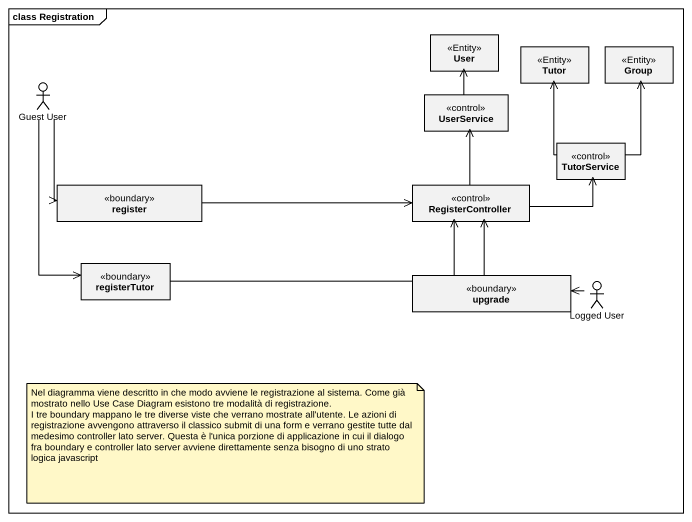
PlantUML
@startuml
mainframe class Registration
allowmixing
hide circle
hide empty members
class User <<Entity>>
actor "Guest User" as Guest_User
class Tutor <<Entity>>
class "Group" as Group_ <<Entity>>
class UserService <<control>>
class TutorService <<control>>
class register <<boundary>>
class RegisterController <<control>>
class registerTutor <<boundary>>
class upgrade <<boundary>>
actor "Logged User" as Logged_User
Guest_User --> register
Guest_User --> registerTutor
UserService -up-> User
TutorService -up-> Tutor
TutorService -up-> Group_
register -right-> RegisterController
RegisterController -up-> UserService
RegisterController -right-> TutorService
registerTutor -right-> RegisterController
upgrade -up-> RegisterController
Logged_User -left-> upgrade
note as N1
  Nel diagramma viene descritto in che modo avviene le registrazione al sistema. Come già mostrato nello Use Case Diagram esistono tre modalità di registrazione.
  I tre boundary mappano le tre diverse viste che verrano mostrate all'utente. Le azioni di registrazione avvengono attraverso il classico submit di una form e verrano gestite tutte dal medesimo controller lato server. Questa è l'unica porzione di applicazione in cui il dialogo fra boundary e controller lato server avviene direttamente senza bisogno di uno strato logica javascript
end note
@enduml
